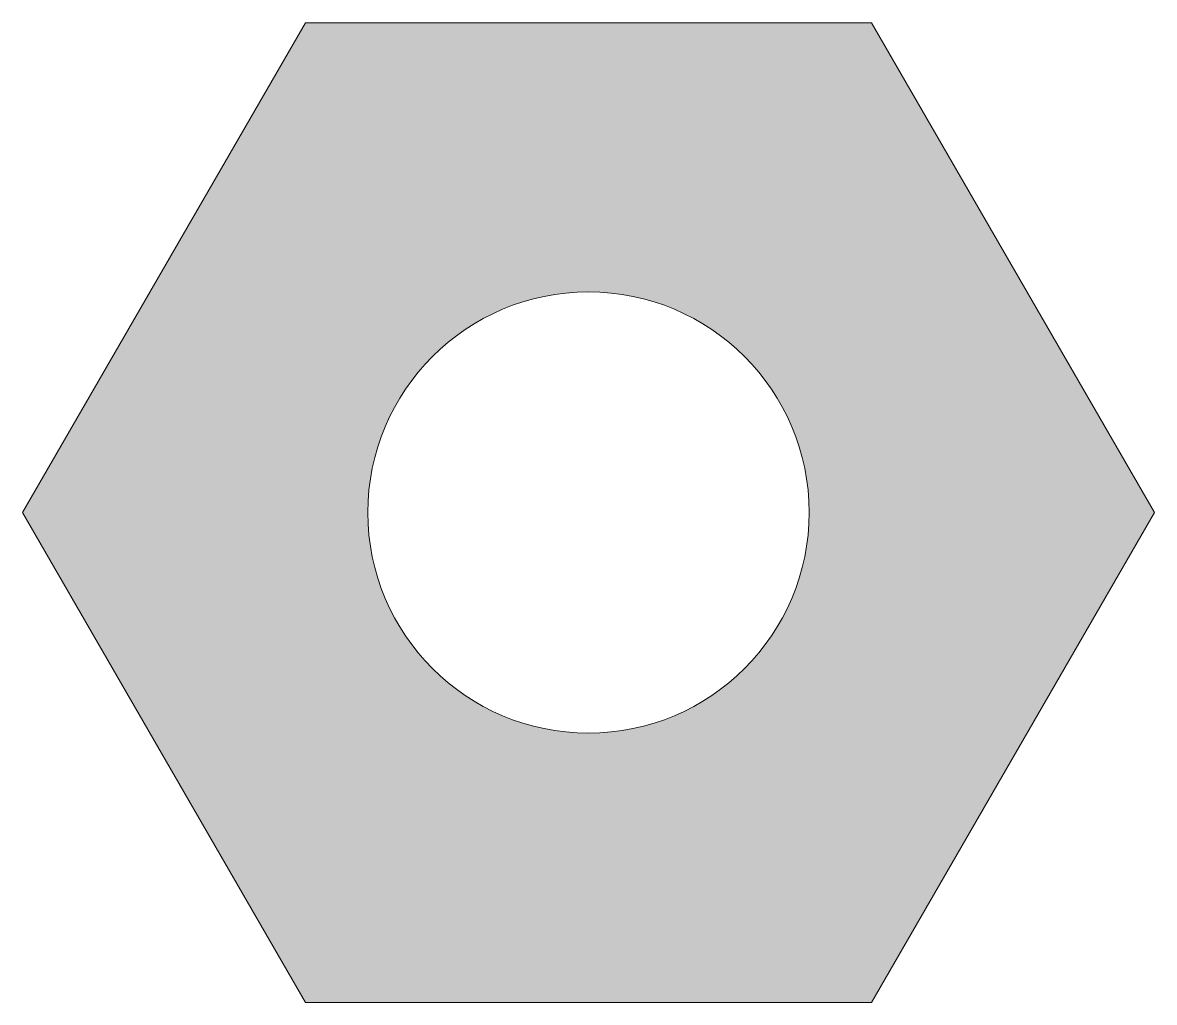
# Model space of a CAD drawing. Header units: inches. Extents: x 0 to 102, y 0 to 88.
import ezdxf

# ---------------------------------------------------------------- set-up
doc = ezdxf.new("R2010")
doc.units = ezdxf.units.IN
doc.header["$MEASUREMENT"] = 0
doc.layers.add('Layer 1', color=7, linetype='Continuous')

msp = doc.modelspace()

# ---------------------------------------------------------------- hatches: boundary and pattern name
at = {"layer": 'Layer 1', "true_color": 0x1b75bb}
h = msp.add_hatch(color=152, dxfattribs=at)
h.dxf.hatch_style = 2
h.paths.add_polyline_path([(25.4, 87.98), (0, 43.99), (25.4, 0), (76.2, 0), (101.6, 43.99), (76.2, 87.98)])
edge = h.paths.add_edge_path()
edge.add_spline(control_points=[(50.8, 24.18), (39.86, 24.18), (30.99, 33.05), (30.99, 43.99), (30.99, 54.93), (39.86, 63.8), (50.8, 63.8), (61.74, 63.8), (70.61, 54.93), (70.61, 43.99), (70.61, 33.05), (61.74, 24.18), (50.8, 24.18)], knot_values=[0, 0, 0, 0, 1, 1, 1, 2, 2, 2, 3, 3, 3, 4, 4, 4, 4], degree=3, periodic=1)

# ---------------------------------------------------------------- linework, layer by layer
at = {"layer": 'Layer 1', "lineweight": 0}
msp.add_lwpolyline([(25.4, 87.98), (0, 43.99), (25.4, 0), (76.2, 0), (101.6, 43.99), (76.2, 87.98), (25.4, 87.98)], dxfattribs=at)
msp.add_open_spline([(50.8, 24.18), (39.86, 24.18), (30.99, 33.05), (30.99, 43.99), (30.99, 54.93), (39.86, 63.8), (50.8, 63.8), (61.74, 63.8), (70.61, 54.93), (70.61, 43.99), (70.61, 33.05), (61.74, 24.18), (50.8, 24.18)], degree=3, knots=[0, 0, 0, 0, 1, 1, 1, 2, 2, 2, 3, 3, 3, 4, 4, 4, 4], dxfattribs=at)

doc.saveas('drawing.dxf')
